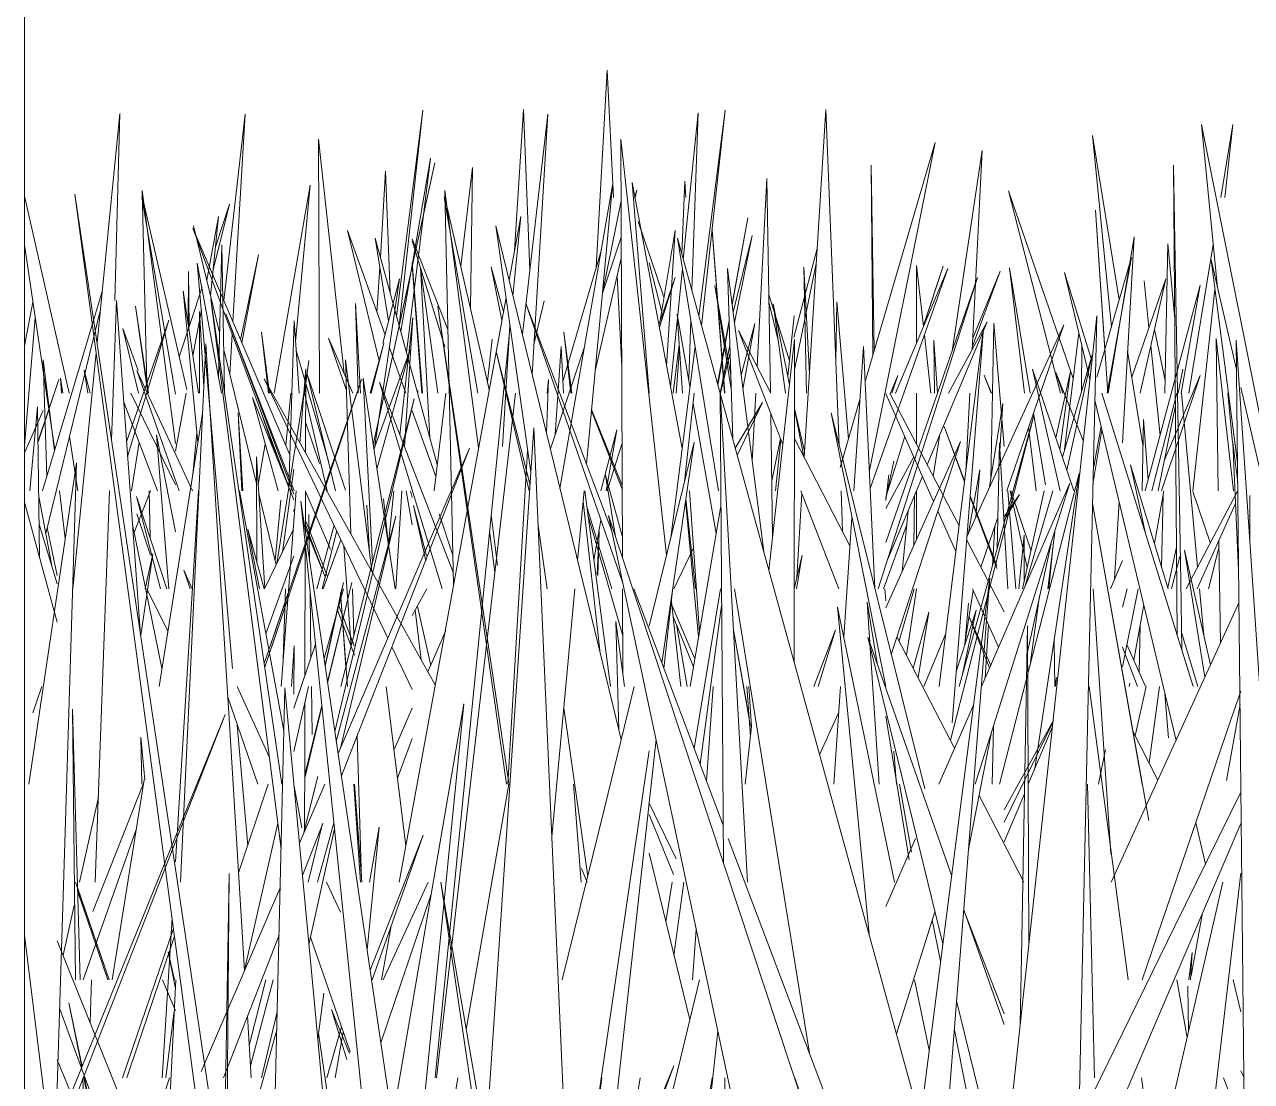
# Model space of a CAD drawing. Header units: millimetres. Extents: x -9575 to 27274, y -4387 to 11354.
# Drawn here: x -5840.67 to -5806.06, y 3088.51 to 3118.33 of the extents above; entities that cross this region are included whole.
import ezdxf

# ---------------------------------------------------------------- set-up
doc = ezdxf.new("R2010")
doc.units = ezdxf.units.MM
doc.layers.add('A-FLOR-HRAL', color=11, linetype='Continuous', lineweight=9)
doc.layers.add('G-IMPT', color=8, linetype='Continuous', lineweight=9)

# ---------------------------------------------------------------- blocks, each defined once
blk = doc.blocks.new('Railing - 2_ x 1_2_-V4-North')
at = {"layer": 'A-FLOR-HRAL'}
blk.add_line((-7466.268, 3048), (-7466.268, 3933.825), dxfattribs=at)
blk = doc.blocks.new('Railing - Railing-380087-North')
blk.add_blockref('Railing - 2_ x 1_2_-V4-North', (1625.6, 0))
blk = doc.blocks.new('Grass Array - 25_dwg-V15-North')
at = {"layer": 'G-IMPT'}
for p, q in [((-5807.018, 3110.904), (-5807.468, 3115.506)), ((-5805.399, 3105.172), (-5807.468, 3115.506)), ((-5813.652, 3114.772), (-5814.502, 3109.114)), ((-5813.652, 3114.772), (-5813.94, 3109.148)), ((-5830.832, 3106.473), (-5829.094, 3114.423)), ((-5830.83, 3106.46), (-5829.094, 3114.423)), ((-5828.034, 3114.294), (-5828.364, 3111.506)), ((-5828.364, 3111.506), (-5828.034, 3114.294)), ((-5828.034, 3114.294), (-5828.091, 3110.327)), ((-5823.526, 3113.874), (-5823.049, 3107.931)), ((-5823.526, 3113.874), (-5822.121, 3106.366)), ((-5822.121, 3106.366), (-5823.526, 3113.874)), ((-5820.004, 3108.685), (-5819.726, 3113.982)), ((-5819.63, 3107.96), (-5819.726, 3113.982)), ((-5823.463, 3113.449), (-5823.395, 3113.654)), ((-5823.442, 3113.449), (-5823.395, 3113.654)), ((-5820.71, 3110.445), (-5820.27, 3112.875)), ((-5820.707, 3110.417), (-5820.27, 3112.875)), ((-5833.185, 3106.192), (-5835.923, 3112.581)), ((-5833.214, 3105.29), (-5835.923, 3112.581)), ((-5830.499, 3109.569), (-5831.559, 3112.52)), ((-5830.676, 3108.876), (-5831.559, 3112.52)), ((-5824.365, 3110.752), (-5823.839, 3112.327)), ((-5810.102, 3107.931), (-5809.367, 3112.334)), ((-5809.699, 3106.524), (-5809.367, 3112.334)), ((-5824.57, 3108.555), (-5823.836, 3111.738)), ((-5820.693, 3106.642), (-5820.838, 3111.444)), ((-5819.817, 3103.458), (-5820.838, 3111.444)), ((-5818.529, 3108.473), (-5818.687, 3111.48)), ((-5818.607, 3107.931), (-5818.687, 3111.48)), ((-5816.815, 3105.238), (-5814.623, 3111.447)), ((-5816.101, 3107.931), (-5814.623, 3111.447)), ((-5815.505, 3109.348), (-5815.505, 3111.53)), ((-5815.311, 3109.81), (-5815.505, 3111.53)), ((-5806.452, 3105.964), (-5807.2, 3111.686)), ((-5806.48, 3108.599), (-5807.2, 3111.686)), ((-5830.797, 3106.38), (-5830.095, 3111.155)), ((-5830.557, 3109.342), (-5830.095, 3111.155)), ((-5840.165, 3105.172), (-5838.48, 3110.795)), ((-5836.191, 3110.812), (-5835.778, 3106.536)), ((-5836.191, 3110.812), (-5835.76, 3107.931)), ((-5821.194, 3110.962), (-5820.736, 3108.041)), ((-5821.194, 3110.962), (-5820.747, 3108.433)), ((-5820.747, 3108.433), (-5821.194, 3110.962)), ((-5831.333, 3110.455), (-5831.259, 3107.931)), ((-5831.333, 3110.455), (-5831.19, 3107.931)), ((-5819.547, 3110.444), (-5819.203, 3107.931)), ((-5819.547, 3110.444), (-5819.091, 3108.163)), ((-5819.091, 3108.163), (-5819.547, 3110.444)), ((-5817.782, 3108.816), (-5817.752, 3110.508)), ((-5817.428, 3106.635), (-5817.752, 3110.508)), ((-5840.068, 3103.965), (-5838.533, 3110.254)), ((-5835.612, 3108.111), (-5835.728, 3110.234)), ((-5835.728, 3107.931), (-5835.728, 3110.234)), ((-5833.069, 3105.075), (-5834.992, 3110.168)), ((-5833.058, 3105.172), (-5834.992, 3110.168)), ((-5833.215, 3105.274), (-5833.062, 3109.972)), ((-5832.923, 3107.931), (-5833.062, 3109.972)), ((-5830.077, 3106.751), (-5829.719, 3110.066)), ((-5829.946, 3106.413), (-5829.719, 3110.066)), ((-5821.119, 3108.188), (-5820.794, 3109.982)), ((-5837.456, 3107.931), (-5837.896, 3109.756)), ((-5837.46, 3108.563), (-5837.896, 3109.756)), ((-5821.109, 3108.153), (-5820.793, 3109.934)), ((-5815.203, 3105.906), (-5813.51, 3109.937)), ((-5814.602, 3107.931), (-5813.51, 3109.937)), ((-5831.587, 3108.003), (-5832.097, 3109.475)), ((-5831.407, 3107.931), (-5832.097, 3109.475)), ((-5830.919, 3107.931), (-5830.533, 3109.342)), ((-5830.887, 3107.931), (-5830.533, 3109.342)), ((-5815.1, 3107.931), (-5815.285, 3109.574)), ((-5832.098, 3106.009), (-5833.005, 3109.131)), ((-5830.812, 3106.341), (-5829.786, 3109.15)), ((-5830.727, 3105.786), (-5829.786, 3109.15)), ((-5829.91, 3107.931), (-5830.378, 3109.232)), ((-5825.836, 3106.354), (-5824.872, 3109.237)), ((-5811.391, 3106.123), (-5810.557, 3109.014)), ((-5811.265, 3105.754), (-5810.557, 3109.014)), ((-5811.458, 3105.172), (-5812.239, 3108.605)), ((-5811.066, 3105.172), (-5812.239, 3108.605)), ((-5831.892, 3105.172), (-5832.7, 3108.462)), ((-5831.615, 3105.192), (-5832.7, 3108.462)), ((-5836.407, 3105.341), (-5837.665, 3107.931)), ((-5832.135, 3105.172), (-5832.768, 3107.931)), ((-5828.787, 3107.931), (-5829.113, 3105.172)), ((-5829.113, 3105.172), (-5828.787, 3107.931)), ((-5820.145, 3106.019), (-5820.044, 3107.931)), ((-5815.024, 3104.873), (-5816.375, 3107.905)), ((-5814.306, 3104.19), (-5816.262, 3107.931)), ((-5815.506, 3106.485), (-5815.506, 3107.931)), ((-5814.002, 3107.931), (-5814.115, 3105.731)), ((-5806.591, 3106.539), (-5806.727, 3107.931)), ((-5805.68, 3105.172), (-5806.361, 3108.089)), ((-5836.914, 3105.172), (-5837.867, 3107.672)), ((-5833.512, 3105.172), (-5834.24, 3107.802)), ((-5833.069, 3104.915), (-5834.24, 3107.802)), ((-5840.668, 3106.241), (-5840.146, 3107.436)), ((-5840.519, 3105.172), (-5840.299, 3107.545)), ((-5840.247, 3103.307), (-5840.299, 3107.545)), ((-5829.065, 3105.578), (-5829.731, 3107.433)), ((-5819.565, 3103.889), (-5819.62, 3107.361)), ((-5818.951, 3107.463), (-5818.686, 3106.138)), ((-5818.686, 3106.138), (-5818.951, 3107.463)), ((-5824.409, 3105.172), (-5823.961, 3106.895)), ((-5824.263, 3105.172), (-5823.961, 3106.895)), ((-5814.149, 3105.451), (-5814.729, 3106.988)), ((-5814.152, 3105.43), (-5814.729, 3106.988)), ((-5810.531, 3105.363), (-5810.276, 3106.886)), ((-5809.14, 3105.172), (-5809.107, 3107.183)), ((-5809.107, 3107.183), (-5808.973, 3105.474)), ((-5814.862, 3106.719), (-5815.033, 3105.58)), ((-5813.233, 3103.537), (-5813.17, 3106.529)), ((-5812.933, 3102.413), (-5813.17, 3106.529)), ((-5806.421, 3102.938), (-5806.582, 3106.539)), ((-5806.447, 3105.409), (-5806.582, 3106.539)), ((-5833.892, 3102.419), (-5834.123, 3106.132)), ((-5834.111, 3103.144), (-5834.123, 3106.132)), ((-5816.375, 3104.674), (-5815.583, 3106.128)), ((-5824.284, 3105.614), (-5823.996, 3103.88)), ((-5824.284, 3105.614), (-5823.806, 3103.902)), ((-5816.375, 3104.896), (-5816.284, 3105.622)), ((-5816.327, 3103.23), (-5815.34, 3105.581)), ((-5813.168, 3096.895), (-5810.917, 3105.661)), ((-5812.166, 3097.341), (-5810.917, 3105.661)), ((-5832.041, 3103.521), (-5832.732, 3105.134)), ((-5830.406, 3103.694), (-5830.247, 3105.172)), ((-5830.195, 3102.413), (-5830.023, 3105.172)), ((-5829.731, 3104.982), (-5829.777, 3105.172)), ((-5815.507, 3103.799), (-5815.507, 3105.184)), ((-5812.439, 3102.489), (-5811.666, 3105.172)), ((-5840.268, 3105.014), (-5839.885, 3103.012)), ((-5815.564, 3105.046), (-5815.586, 3103.624)), ((-5813.245, 3102.985), (-5813.994, 3105.004)), ((-5813.244, 3103.053), (-5813.991, 3105.033)), ((-5809.918, 3102.689), (-5809.794, 3104.865)), ((-5831.012, 3104.765), (-5830.935, 3103.401)), ((-5829.347, 3103.197), (-5829.697, 3104.757)), ((-5829.33, 3103.335), (-5829.697, 3104.757)), ((-5815.744, 3104.62), (-5815.914, 3102.896)), ((-5814.396, 3103.462), (-5814.904, 3104.601)), ((-5840.259, 3104.237), (-5839.745, 3102.552)), ((-5839.745, 3102.552), (-5840.259, 3104.237)), ((-5839.745, 3102.786), (-5840.026, 3104.135)), ((-5833.913, 3102.413), (-5834.368, 3104.093)), ((-5834.04, 3102.413), (-5834.368, 3104.093)), ((-5832.274, 3102.968), (-5832.746, 3104.218)), ((-5832.2, 3102.77), (-5832.746, 3104.118)), ((-5832.121, 3102.751), (-5832.721, 3104.301)), ((-5832.426, 3102.413), (-5831.938, 3104.2)), ((-5824.606, 3103.217), (-5824.408, 3104.349)), ((-5832.272, 3102.413), (-5831.863, 3104.043)), ((-5832.245, 3102.413), (-5831.742, 3103.79)), ((-5813.037, 3101.763), (-5814.092, 3103.78)), ((-5812.397, 3100.54), (-5811.713, 3103.689)), ((-5811.775, 3102.413), (-5811.663, 3103.571)), ((-5807.21, 3100.267), (-5807.947, 3103.501)), ((-5807.37, 3099.916), (-5807.947, 3103.501)), ((-5833.373, 3100.42), (-5833.308, 3102.413)), ((-5832.22, 3100.44), (-5831.669, 3102.413)), ((-5832.192, 3100.251), (-5831.719, 3102.413)), ((-5831.675, 3102.583), (-5832.188, 3100.228)), ((-5815.79, 3100.541), (-5815.509, 3102.413)), ((-5813.193, 3100.759), (-5813.929, 3102.413)), ((-5831.358, 3100.54), (-5831.837, 3101.81)), ((-5831.366, 3100.797), (-5831.804, 3101.93)), ((-5815.163, 3101.746), (-5815.601, 3100.175)), ((-5815.46, 3099.903), (-5815.163, 3101.746)), ((-5814.387, 3100.081), (-5813.82, 3101.811)), ((-5814.219, 3099.965), (-5813.82, 3101.811)), ((-5809.222, 3100.052), (-5809.201, 3101.38)), ((-5811.609, 3099.657), (-5811.627, 3100.929)), ((-5820.234, 3099.654), (-5820.165, 3098.522)), ((-5811.61, 3099.654), (-5811.563, 3099.903)), ((-5811.586, 3099.654), (-5811.563, 3099.903)), ((-5808.499, 3099.44), (-5808.402, 3098.205)), ((-5813.375, 3096.895), (-5813.34, 3098.527))]:
    blk.add_line(p, q, dxfattribs=at)
blk = doc.blocks.new('Grass Array - 25_dwg-V17-North')
at = {"layer": 'G-IMPT'}
for p, q in [((-6998.499, 3109.825), (-6997.494, 3114.423)), ((-6998.498, 3109.819), (-6997.494, 3114.423)), ((-6989.11, 3110.445), (-6988.67, 3112.875)), ((-6989.107, 3110.417), (-6988.67, 3112.875)), ((-6989.519, 3108.188), (-6989.194, 3109.982)), ((-6989.509, 3108.153), (-6989.193, 3109.934))]:
    blk.add_line(p, q, dxfattribs=at)
blk = doc.blocks.new('Grass Array - Grass Array-440235-North')
for name, p in [('Grass Array - 25_dwg-V15-North', (0, 0)), ('Grass Array - 25_dwg-V17-North', (1168.4, 0))]:
    blk.add_blockref(name, p)
blk = doc.blocks.new('Grass Array - 25_dwg-V20-North')
at = {"layer": 'G-IMPT'}
for p, q in [((-5824.544, 3111.475), (-5824.236, 3117.043)), ((-5824.059, 3113.449), (-5824.236, 3117.043)), ((-5822.086, 3111.702), (-5821.671, 3115.838)), ((-5821.846, 3110.832), (-5821.671, 3115.838)), ((-5810.542, 3115.196), (-5810.011, 3109.787)), ((-5810.542, 3115.196), (-5809.787, 3110.565)), ((-5809.787, 3110.565), (-5810.542, 3115.196)), ((-5830.058, 3109.675), (-5829.218, 3114.557)), ((-5829.893, 3109.075), (-5829.218, 3114.557)), ((-5830.631, 3111.758), (-5830.482, 3114.194)), ((-5830.482, 3114.194), (-5830.357, 3110.762)), ((-5822.125, 3111.845), (-5822.046, 3113.912)), ((-5822.013, 3113.449), (-5822.046, 3113.912)), ((-5839.408, 3107.931), (-5840.662, 3113.449)), ((-5811.444, 3107.931), (-5812.908, 3113.635)), ((-5811.087, 3108.342), (-5812.908, 3113.635)), ((-5835.348, 3111.403), (-5834.887, 3113.261)), ((-5835.283, 3112.057), (-5834.887, 3113.261)), ((-5822.631, 3110.636), (-5823.362, 3112.771)), ((-5822.752, 3109.923), (-5822.315, 3112.515)), ((-5822.556, 3108.692), (-5822.315, 3112.515)), ((-5839.818, 3106.331), (-5840.668, 3112.116)), ((-5828.728, 3109.722), (-5829.731, 3112.281)), ((-5828.817, 3109.231), (-5829.731, 3112.227)), ((-5820.681, 3110.217), (-5820.145, 3112.376)), ((-5820.643, 3109.92), (-5820.145, 3112.376)), ((-5834.575, 3109.435), (-5834.067, 3111.834)), ((-5834.539, 3109.352), (-5834.067, 3111.834)), ((-5818.969, 3109.494), (-5818.31, 3112.005)), ((-5836.056, 3109.913), (-5836.041, 3111.362)), ((-5836.023, 3109.809), (-5836.041, 3111.362)), ((-5830.726, 3110.202), (-5830.648, 3111.485)), ((-5829.233, 3106.678), (-5829.502, 3111.476)), ((-5829.013, 3107.931), (-5829.496, 3111.454)), ((-5827.508, 3111.493), (-5827.202, 3109.992)), ((-5827.508, 3111.493), (-5827.16, 3110.218)), ((-5822.697, 3110.25), (-5823.053, 3111.6)), ((-5822.446, 3108.104), (-5822.111, 3111.446)), ((-5818.95, 3108.584), (-5818.336, 3111.587)), ((-5815.314, 3109.834), (-5814.76, 3111.512)), ((-5815.312, 3109.819), (-5814.76, 3111.512)), ((-5813.936, 3109.221), (-5813.147, 3111.365)), ((-5813.923, 3109.48), (-5813.147, 3111.365)), ((-5823.824, 3108.679), (-5823.951, 3111.242)), ((-5809.431, 3108.381), (-5808.478, 3111.151)), ((-5809.194, 3107.931), (-5808.478, 3111.151)), ((-5808.951, 3109.776), (-5809.088, 3111.098)), ((-5836.303, 3108.956), (-5835.658, 3110.919)), ((-5840.668, 3109.263), (-5840.43, 3110.499)), ((-5826.298, 3109.297), (-5826.015, 3110.537)), ((-5840.668, 3106.444), (-5840.366, 3110.062)), ((-5821.934, 3108.325), (-5821.876, 3109.993)), ((-5820.453, 3108.432), (-5820.065, 3109.889)), ((-5820.403, 3108.038), (-5820.065, 3109.889)), ((-5813.41, 3105.504), (-5813.322, 3109.904)), ((-5813.037, 3106.419), (-5813.322, 3109.904)), ((-5808.492, 3108.287), (-5808.796, 3109.722)), ((-5821.047, 3107.931), (-5820.773, 3109.281)), ((-5821.032, 3107.931), (-5820.767, 3109.07)), ((-5809.551, 3109.114), (-5809.119, 3106.462)), ((-5809.119, 3106.462), (-5809.551, 3109.114)), ((-5808.638, 3106.735), (-5808.898, 3109.261)), ((-5838.882, 3107.931), (-5838.989, 3108.574)), ((-5838.813, 3107.931), (-5838.989, 3108.574)), ((-5825.947, 3106.812), (-5825.884, 3108.316)), ((-5825.926, 3107.931), (-5825.884, 3108.316)), ((-5813.396, 3107.931), (-5813.596, 3108.437)), ((-5813.406, 3107.931), (-5813.596, 3108.437)), ((-5813.444, 3105.287), (-5813.074, 3107.637)), ((-5813.188, 3105.847), (-5813.074, 3107.637)), ((-5824.675, 3107.427), (-5823.811, 3105.224)), ((-5824.671, 3107.47), (-5823.811, 3105.325)), ((-5832.344, 3105.94), (-5832.739, 3107.113)), ((-5837.652, 3105.172), (-5837.439, 3106.547)), ((-5819.59, 3105.456), (-5819.345, 3106.653)), ((-5816.375, 3104.992), (-5815.841, 3106.706)), ((-5816.375, 3104.959), (-5816.148, 3106.01)), ((-5812.71, 3102.413), (-5812.935, 3105.172)), ((-5812.863, 3105.172), (-5812.386, 3103.015)), ((-5812.845, 3105.172), (-5812.279, 3103.499)), ((-5807.22, 3103.711), (-5807.713, 3105.152)), ((-5813.037, 3104.441), (-5812.606, 3105.069)), ((-5813.037, 3104.333), (-5812.606, 3105.069)), ((-5816.442, 3102.413), (-5815.785, 3104.197)), ((-5813.367, 3103.053), (-5813.295, 3104.185)), ((-5824.511, 3102.813), (-5824.457, 3104.028)), ((-5824.492, 3102.788), (-5824.457, 3104.028)), ((-5807.273, 3102.413), (-5806.973, 3103.6)), ((-5816.375, 3102.069), (-5816.4, 3102.413)), ((-5814.132, 3100.93), (-5813.906, 3102.361)), ((-5813.569, 3099.894), (-5813.473, 3101.39))]:
    blk.add_line(p, q, dxfattribs=at)
blk = doc.blocks.new('Grass Array - 25_dwg-V22-North')
at = {"layer": 'G-IMPT'}
for p in [(-5815.314, 3109.834), (-5815.312, 3109.819)]:
    blk.add_line(p, (-5814.76, 3111.512), dxfattribs=at)
blk = doc.blocks.new('Grass Array - Grass Array-V24-North')
for name in ['Grass Array - 25_dwg-V20-North', 'Grass Array - 25_dwg-V22-North']:
    blk.add_blockref(name, (0, 0))
blk = doc.blocks.new('Grass Array - 25_dwg-V29-North')
at = {"layer": 'G-IMPT'}
for p, q in [((-5820.927, 3107.931), (-5821.276, 3112.518)), ((-5820.911, 3107.931), (-5821.274, 3112.531)), ((-5828.729, 3108.424), (-5829.008, 3110.378)), ((-5828.724, 3108.466), (-5829.008, 3110.378))]:
    blk.add_line(p, q, dxfattribs=at)
blk = doc.blocks.new('Grass Array - 25_dwg-V33-North')
at = {"layer": 'G-IMPT'}
for p, q in [((-5820.927, 3107.931), (-5821.276, 3112.518)), ((-5820.911, 3107.931), (-5821.274, 3112.531)), ((-5828.693, 3108.175), (-5829.008, 3110.378)), ((-5828.695, 3108.275), (-5829.008, 3110.378)), ((-5831.298, 3107.931), (-5831.166, 3108.314)), ((-5831.295, 3107.931), (-5831.166, 3108.314)), ((-5832.204, 3105.284), (-5831.561, 3107.162)), ((-5832.191, 3105.261), (-5831.56, 3107.141)), ((-5832.123, 3099.784), (-5831.438, 3102.586)), ((-5832.118, 3099.756), (-5831.438, 3102.586)), ((-5833.776, 3100.692), (-5833.227, 3102.295)), ((-5833.758, 3100.594), (-5833.239, 3102.139))]:
    blk.add_line(p, q, dxfattribs=at)
blk = doc.blocks.new('Grass Array - 25_dwg-V35-North')
at = {"layer": 'G-IMPT'}
for p, q in [((-6989.327, 3107.931), (-6989.676, 3112.518)), ((-6989.311, 3107.931), (-6989.674, 3112.531)), ((-6997.093, 3108.175), (-6997.408, 3110.378)), ((-6997.095, 3108.275), (-6997.408, 3110.378)), ((-6999.698, 3107.931), (-6999.566, 3108.314)), ((-6999.695, 3107.931), (-6999.566, 3108.314)), ((-7000.604, 3105.284), (-6999.961, 3107.162)), ((-7000.591, 3105.261), (-6999.96, 3107.141)), ((-6999.857, 3100.789), (-7000.058, 3103.613)), ((-6999.856, 3100.793), (-7000.058, 3103.612)), ((-7000.523, 3099.784), (-6999.838, 3102.586)), ((-7000.518, 3099.756), (-6999.838, 3102.586)), ((-7002.176, 3100.692), (-7001.627, 3102.295)), ((-7002.158, 3100.594), (-7001.639, 3102.139))]:
    blk.add_line(p, q, dxfattribs=at)
blk = doc.blocks.new('Grass Array - Grass Array-440908-North')
for name, p in [('Grass Array - 25_dwg-V33-North', (0, 0)), ('Grass Array - 25_dwg-V35-North', (1168.4, 0)), ('Grass Array - 25_dwg-V35-North', (1168.4, 0)), ('Grass Array - 25_dwg-V29-North', (0, 0))]:
    blk.add_blockref(name, p)
blk = doc.blocks.new('Grass Array - 25_dwg-V39-North')
at = {"layer": 'G-IMPT'}
for p, q in [((-5810.194, 3109.15), (-5810.459, 3113.087)), ((-5810.192, 3109.159), (-5810.459, 3113.087)), ((-5829.457, 3107.931), (-5829.677, 3110.827)), ((-5829.441, 3107.931), (-5829.673, 3110.863)), ((-5837.274, 3108.531), (-5837.538, 3110.378)), ((-5837.267, 3108.557), (-5837.538, 3110.378))]:
    blk.add_line(p, q, dxfattribs=at)
blk = doc.blocks.new('Grass Array - 25_dwg-V43-North')
at = {"layer": 'G-IMPT'}
for p, q in [((-5810.194, 3109.15), (-5810.459, 3113.087)), ((-5810.192, 3109.159), (-5810.459, 3113.087)), ((-5829.441, 3107.931), (-5829.731, 3111.605)), ((-5829.457, 3107.931), (-5829.731, 3111.538)), ((-5837.223, 3108.175), (-5837.538, 3110.378)), ((-5837.225, 3108.275), (-5837.538, 3110.378))]:
    blk.add_line(p, q, dxfattribs=at)
blk = doc.blocks.new('Grass Array - 25_dwg-V45-North')
at = {"layer": 'G-IMPT'}
for p, q in [((-5830.174, 3110.098), (-5829.433, 3115.907)), ((-5830.101, 3109.832), (-5829.433, 3115.907)), ((-5826.843, 3111.956), (-5826.596, 3115.928)), ((-5826.416, 3111.41), (-5826.596, 3115.928)), ((-5835.047, 3110.536), (-5834.44, 3115.8)), ((-5834.79, 3109.937), (-5834.44, 3115.8)), ((-5806.919, 3113.449), (-5806.582, 3115.504)), ((-5806.807, 3113.449), (-5806.582, 3115.504)), ((-5832.352, 3107.931), (-5832.38, 3115.093)), ((-5831.654, 3108.484), (-5832.38, 3115.093)), ((-5816.743, 3108.979), (-5816.787, 3114.36)), ((-5816.697, 3109.139), (-5816.787, 3114.36)), ((-5833.628, 3107.931), (-5832.612, 3113.798)), ((-5833.022, 3109.387), (-5832.612, 3113.798)), ((-5836.407, 3107.902), (-5837.36, 3113.449)), ((-5837.223, 3108.188), (-5837.347, 3113.642)), ((-5836.407, 3106.512), (-5837.347, 3113.642)), ((-5836.089, 3108.035), (-5837.345, 3113.449)), ((-5824.364, 3110.755), (-5823.843, 3113.358)), ((-5810.112, 3107.931), (-5810.459, 3113.087)), ((-5810.108, 3107.931), (-5810.459, 3113.087)), ((-5835.527, 3111.113), (-5835.199, 3112.908)), ((-5835.421, 3110.677), (-5835.199, 3112.908)), ((-5835.167, 3109.638), (-5835.901, 3112.648)), ((-5829.025, 3105.92), (-5830.779, 3112.297)), ((-5830.4, 3109.958), (-5830.779, 3112.297)), ((-5808.498, 3107.931), (-5808.417, 3112.144)), ((-5808.222, 3110.029), (-5808.417, 3112.144)), ((-5807.823, 3107.931), (-5807.137, 3112.121)), ((-5825.484, 3108.258), (-5824.397, 3111.978)), ((-5810.417, 3108.377), (-5809.443, 3111.761)), ((-5810.133, 3107.931), (-5809.443, 3111.761)), ((-5829.441, 3107.931), (-5829.731, 3111.605)), ((-5829.457, 3107.931), (-5829.731, 3111.538)), ((-5812.885, 3111.468), (-5812.46, 3107.931)), ((-5812.885, 3111.468), (-5812.3, 3107.931)), ((-5812.3, 3107.931), (-5812.885, 3111.468)), ((-5822.774, 3109.858), (-5822.313, 3111.189)), ((-5822.761, 3109.787), (-5822.313, 3111.189)), ((-5819.673, 3110.709), (-5819.092, 3108.843)), ((-5819.092, 3108.843), (-5819.673, 3110.709)), ((-5807.711, 3105.172), (-5807.091, 3110.849)), ((-5837.188, 3107.931), (-5837.538, 3110.378)), ((-5837.174, 3107.931), (-5837.538, 3110.378)), ((-5819.67, 3110.506), (-5819.401, 3109.376)), ((-5835.917, 3108.979), (-5835.68, 3110.276)), ((-5819.139, 3108.405), (-5818.955, 3110.111)), ((-5833.789, 3107.931), (-5833.984, 3109.653)), ((-5833.758, 3107.931), (-5833.984, 3109.653)), ((-5827.186, 3106.427), (-5826.975, 3109.83)), ((-5814.083, 3103.891), (-5811.353, 3109.86)), ((-5812.957, 3105.172), (-5811.353, 3109.86)), ((-5811.33, 3106.336), (-5810.931, 3109.632)), ((-5834.879, 3108.455), (-5834.811, 3109.588)), ((-5827.611, 3108.257), (-5827.479, 3109.45)), ((-5822.371, 3107.931), (-5822.201, 3109.301)), ((-5815.003, 3107.931), (-5815.019, 3109.423)), ((-5814.917, 3107.931), (-5815.019, 3109.423)), ((-5810.856, 3107.978), (-5810.848, 3109.281)), ((-5806.565, 3105.172), (-5807.059, 3109.47)), ((-5806.996, 3105.172), (-5807.059, 3109.47)), ((-5834.12, 3105.345), (-5835.049, 3109.153)), ((-5825.7, 3106.762), (-5825.53, 3109.247)), ((-5825.469, 3107.931), (-5825.53, 3109.247)), ((-5822.29, 3107.931), (-5822.192, 3109.166)), ((-5839.825, 3106.306), (-5840.143, 3108.872)), ((-5840.042, 3105.581), (-5840.143, 3108.872)), ((-5840.287, 3106.588), (-5839.696, 3108.314)), ((-5840.287, 3106.555), (-5839.696, 3108.314)), ((-5839.649, 3108.35), (-5839.628, 3107.931)), ((-5839.649, 3108.35), (-5839.585, 3107.931)), ((-5816.245, 3107.931), (-5816.036, 3108.429)), ((-5816.203, 3107.931), (-5816.036, 3108.429)), ((-5811.577, 3106.667), (-5811.162, 3108.541)), ((-5810.805, 3106.596), (-5811.575, 3108.512)), ((-5811.377, 3107.931), (-5811.575, 3108.512)), ((-5811.465, 3106.34), (-5811.162, 3108.541)), ((-5836.407, 3106.294), (-5836.108, 3107.931)), ((-5833.296, 3106.45), (-5833.158, 3107.931)), ((-5829.572, 3107.931), (-5829.576, 3107.999)), ((-5829.576, 3107.931), (-5829.576, 3107.999)), ((-5807.577, 3103.03), (-5808.029, 3107.931)), ((-5833.522, 3106.03), (-5833.992, 3107.383)), ((-5818.951, 3107.494), (-5818.665, 3106.293)), ((-5812.206, 3107.367), (-5811.871, 3105.34)), ((-5811.871, 3105.34), (-5812.206, 3107.367)), ((-5812.344, 3106.965), (-5812.128, 3105.172)), ((-5810.507, 3105.855), (-5810.302, 3106.994)), ((-5839.398, 3106.71), (-5839.163, 3105.172)), ((-5835.922, 3105.633), (-5835.805, 3106.812)), ((-5819.489, 3105.172), (-5819.332, 3106.62)), ((-5834.074, 3105.355), (-5833.877, 3106.491)), ((-5824.237, 3105.172), (-5823.816, 3106.488)), ((-5813.721, 3105.761), (-5814.04, 3103.984)), ((-5814.04, 3103.984), (-5813.721, 3105.761)), ((-5813.721, 3105.761), (-5813.833, 3104.436)), ((-5839.518, 3103.831), (-5839.684, 3105.172)), ((-5837.576, 3103.995), (-5837.115, 3105.172)), ((-5837.125, 3103.851), (-5837.155, 3105.172)), ((-5829.902, 3105.172), (-5829.731, 3104.216)), ((-5829.731, 3104.216), (-5829.902, 3105.172)), ((-5812.519, 3102.413), (-5811.908, 3105.172)), ((-5807.901, 3102.413), (-5806.457, 3105.165)), ((-5833.568, 3103.085), (-5834.058, 3105.092)), ((-5833.598, 3103.205), (-5833.439, 3104.908)), ((-5830.545, 3104.944), (-5830.423, 3103.804)), ((-5808.594, 3103.025), (-5808.554, 3105.044)), ((-5807.589, 3102.413), (-5806.505, 3104.815)), ((-5837.5, 3104.524), (-5837.114, 3103.357)), ((-5813.693, 3103.019), (-5813.215, 3104.419)), ((-5812.473, 3103.92), (-5812.625, 3102.413)), ((-5812.625, 3102.413), (-5812.473, 3103.92)), ((-5812.473, 3103.92), (-5812.475, 3102.614)), ((-5811.804, 3102.413), (-5811.61, 3104.016)), ((-5806.933, 3100.873), (-5806.975, 3103.772)), ((-5808.315, 3102.413), (-5808.078, 3103.321)), ((-5807.399, 3101.098), (-5807.52, 3102.413)), ((-5812.292, 3100.34), (-5812.035, 3102.209)), ((-5814.04, 3102.005), (-5814.14, 3100.834)), ((-5813.415, 3100.247), (-5814.035, 3101.64)), ((-5813.446, 3100.177), (-5814.035, 3101.64))]:
    blk.add_line(p, q, dxfattribs=at)
blk = doc.blocks.new('Grass Array - Grass Array-V47-North')
for name in ['Grass Array - 25_dwg-V45-North', 'Grass Array - 25_dwg-V39-North', 'Grass Array - 25_dwg-V39-North', 'Grass Array - 25_dwg-V43-North']:
    blk.add_blockref(name, (0, 0))
blk = doc.blocks.new('Grass Array - 25_dwg-V50-North')
at = {"layer": 'G-IMPT'}
for p, q in [((-5821.644, 3110.098), (-5820.903, 3115.907)), ((-5821.571, 3109.832), (-5820.903, 3115.907)), ((-5818.676, 3106.117), (-5818.066, 3115.928)), ((-5817.688, 3106.442), (-5818.066, 3115.928)), ((-5838.623, 3109.345), (-5837.984, 3115.818)), ((-5838.12, 3110.54), (-5837.984, 3115.818)), ((-5826.625, 3109.591), (-5825.91, 3115.8)), ((-5826.348, 3108.455), (-5825.91, 3115.8)), ((-5823.803, 3103.297), (-5823.85, 3115.093)), ((-5822.562, 3103.36), (-5823.85, 3115.093)), ((-5816.954, 3108.258), (-5814.983, 3115.003)), ((-5816.838, 3105.744), (-5814.983, 3115.003)), ((-5808.15, 3101.101), (-5808.257, 3114.36)), ((-5808.054, 3102.621), (-5808.257, 3114.36)), ((-5825.564, 3105.241), (-5824.082, 3113.798)), ((-5824.814, 3105.925), (-5824.082, 3113.798)), ((-5835.116, 3085.859), (-5839.25, 3113.544)), ((-5837.698, 3101.988), (-5839.25, 3113.544)), ((-5827.882, 3107.931), (-5828.83, 3113.449)), ((-5828.565, 3102.532), (-5828.817, 3113.642)), ((-5827.861, 3106.385), (-5828.817, 3113.642)), ((-5827.559, 3108.035), (-5828.815, 3113.449)), ((-5826.997, 3111.113), (-5826.669, 3112.908)), ((-5826.891, 3110.677), (-5826.669, 3112.908)), ((-5826.391, 3105.698), (-5827.371, 3112.648)), ((-5824.584, 3101.223), (-5827.371, 3112.648)), ((-5820.927, 3107.931), (-5821.276, 3112.518)), ((-5820.911, 3107.931), (-5821.274, 3112.531)), ((-5835.198, 3108.376), (-5835.107, 3112.109)), ((-5835.025, 3107.931), (-5835.107, 3112.109)), ((-5815.404, 3087.418), (-5822.249, 3112.297)), ((-5821.094, 3105.172), (-5822.249, 3112.297)), ((-5834.804, 3100.158), (-5835.794, 3111.598)), ((-5835.116, 3107.931), (-5835.794, 3111.598)), ((-5816.589, 3102.413), (-5813.783, 3111.189)), ((-5816.375, 3103.714), (-5813.783, 3111.189)), ((-5811.336, 3111.328), (-5810.618, 3108.32)), ((-5811.336, 3111.328), (-5810.562, 3108.843)), ((-5810.562, 3108.843), (-5811.336, 3111.328)), ((-5809.054, 3105.172), (-5807.508, 3110.977)), ((-5808.045, 3107.931), (-5807.508, 3110.977)), ((-5838.215, 3106.61), (-5838.07, 3110.54)), ((-5837.411, 3101.229), (-5838.07, 3110.54)), ((-5833.407, 3096.895), (-5835.415, 3110.579)), ((-5835.415, 3110.579), (-5833.965, 3099.253)), ((-5833.431, 3095.064), (-5835.415, 3110.579)), ((-5827.077, 3096.895), (-5829.008, 3110.378)), ((-5827.381, 3099.455), (-5829.008, 3110.378)), ((-5828.768, 3101.419), (-5827.086, 3110.624)), ((-5824.101, 3104.039), (-5826.528, 3110.453)), ((-5823.789, 3102.567), (-5826.528, 3110.453)), ((-5837.788, 3106.555), (-5836.599, 3109.991)), ((-5837.759, 3106.144), (-5836.599, 3109.991)), ((-5822.261, 3110.16), (-5822.105, 3107.931)), ((-5822.261, 3110.16), (-5821.897, 3108.118)), ((-5821.897, 3108.118), (-5822.261, 3110.16)), ((-5813.343, 3083.1), (-5810.425, 3110.111)), ((-5810.674, 3098.92), (-5810.425, 3110.111)), ((-5829.084, 3088.618), (-5826.974, 3109.834)), ((-5825.259, 3107.931), (-5825.454, 3109.653)), ((-5825.227, 3107.931), (-5825.454, 3109.653)), ((-5819.278, 3106.48), (-5820.526, 3109.692)), ((-5819.614, 3107.931), (-5820.526, 3109.692)), ((-5814.869, 3099.654), (-5813.614, 3109.76)), ((-5814.502, 3098.632), (-5813.614, 3109.76)), ((-5836.273, 3094.136), (-5835.555, 3109.323)), ((-5834.88, 3098.437), (-5835.555, 3109.323)), ((-5819.671, 3102.927), (-5818.949, 3109.45)), ((-5818.961, 3100.347), (-5818.949, 3109.45)), ((-5806.079, 3070.318), (-5806.489, 3109.423)), ((-5805.734, 3098.359), (-5806.489, 3109.423)), ((-5839.176, 3103.742), (-5838.65, 3109.075)), ((-5826.409, 3105.332), (-5827.353, 3109.063)), ((-5826.438, 3105.172), (-5827.353, 3109.063)), ((-5822.442, 3103.85), (-5821.754, 3109.241)), ((-5817.278, 3105.172), (-5817, 3109.247)), ((-5816.685, 3102.418), (-5817, 3109.247)), ((-5832.735, 3108.618), (-5832.898, 3106.526)), ((-5832.771, 3107.931), (-5832.644, 3108.846)), ((-5832.735, 3108.618), (-5832.741, 3106.245)), ((-5830.873, 3102.902), (-5831.613, 3108.872)), ((-5831.462, 3103.957), (-5831.613, 3108.872)), ((-5808.131, 3107.931), (-5807.994, 3108.609)), ((-5836.304, 3105.172), (-5837.505, 3108.563)), ((-5835.932, 3105.172), (-5837.505, 3108.563)), ((-5833.908, 3100.307), (-5831.166, 3108.314)), ((-5829.083, 3099.697), (-5833.905, 3108.328)), ((-5830.422, 3101.018), (-5833.905, 3108.328)), ((-5833.891, 3100.196), (-5831.166, 3108.314)), ((-5831.119, 3108.35), (-5830.855, 3103.149)), ((-5831.119, 3108.35), (-5830.21, 3102.413)), ((-5830.653, 3108.243), (-5828.883, 3102.413)), ((-5830.653, 3108.243), (-5828.572, 3102.853)), ((-5828.572, 3102.853), (-5830.653, 3108.243)), ((-5808.601, 3105.172), (-5807.505, 3108.429)), ((-5808.52, 3106.015), (-5807.505, 3108.429)), ((-5833.548, 3103.127), (-5832.789, 3107.928)), ((-5827.289, 3103.836), (-5826.817, 3107.931)), ((-5822.055, 3105.426), (-5821.78, 3107.931)), ((-5820.456, 3097.329), (-5821.046, 3107.999)), ((-5820.955, 3094.687), (-5821.046, 3107.999)), ((-5810.278, 3107.931), (-5807.822, 3100.05)), ((-5807.699, 3099.654), (-5810.278, 3107.931)), ((-5808.867, 3105.172), (-5808.166, 3107.931)), ((-5831.915, 3098.383), (-5829.677, 3107.769)), ((-5831.747, 3099.654), (-5829.677, 3107.769)), ((-5821.812, 3107.64), (-5821.157, 3103.966)), ((-5821.157, 3103.966), (-5821.812, 3107.64)), ((-5820.621, 3106.379), (-5819.851, 3107.664)), ((-5820.563, 3106.167), (-5819.851, 3107.664)), ((-5817.663, 3105.831), (-5817.102, 3107.752)), ((-5810.478, 3107.731), (-5808.187, 3098.131)), ((-5808.691, 3105.172), (-5808.202, 3107.582)), ((-5836.874, 3099.654), (-5835.648, 3107.354)), ((-5834.539, 3105.172), (-5834.643, 3107.377)), ((-5834.508, 3105.172), (-5834.643, 3107.377)), ((-5817.919, 3107.369), (-5816.377, 3099.654)), ((-5817.919, 3107.369), (-5815.277, 3096.768)), ((-5814.548, 3098.14), (-5812.194, 3107.302)), ((-5814.305, 3099.654), (-5812.194, 3107.302)), ((-5827.658, 3086.806), (-5826.3, 3106.95)), ((-5825.838, 3096.465), (-5826.3, 3106.95)), ((-5836.596, 3102.413), (-5836.944, 3106.751)), ((-5836.407, 3104.02), (-5836.944, 3106.751)), ((-5823.053, 3101.355), (-5821.78, 3106.55)), ((-5822.692, 3100.316), (-5821.78, 3106.55)), ((-5817.384, 3103.621), (-5818.952, 3106.652)), ((-5816.375, 3101.871), (-5814.264, 3106.561)), ((-5816.222, 3100.559), (-5814.264, 3106.561)), ((-5831.823, 3097.764), (-5828.113, 3106.38)), ((-5831.73, 3097.133), (-5828.113, 3106.38)), ((-5827.039, 3096.895), (-5826.477, 3106.306)), ((-5840.544, 3096.895), (-5839.203, 3105.962)), ((-5839.525, 3095.545), (-5839.203, 3105.962)), ((-5809.469, 3105.907), (-5808.408, 3102.413)), ((-5809.469, 3105.907), (-5809.057, 3104.013)), ((-5833.395, 3103.441), (-5833.069, 3105.784)), ((-5838.674, 3094.136), (-5838.268, 3105.172)), ((-5836.407, 3094.709), (-5835.76, 3105.172)), ((-5833.352, 3098.401), (-5834.605, 3105.172)), ((-5833.003, 3105.172), (-5833.432, 3099.654)), ((-5832.744, 3105.172), (-5832.747, 3103.996)), ((-5825.067, 3103.205), (-5824.884, 3105.172)), ((-5824.137, 3099.654), (-5824.864, 3105.172)), ((-5821.913, 3105.172), (-5821.633, 3101.176)), ((-5817.698, 3102.413), (-5818.769, 3105.172)), ((-5817.591, 3104.021), (-5817.637, 3105.172)), ((-5813.854, 3096.895), (-5811.179, 3105.386)), ((-5813.673, 3099.654), (-5811.179, 3105.386)), ((-5808.794, 3103.685), (-5808.532, 3105.172)), ((-5839.745, 3101.466), (-5840.668, 3104.852)), ((-5836.652, 3102.413), (-5837.508, 3105.017)), ((-5836.829, 3102.413), (-5837.508, 3105.017)), ((-5831.832, 3094.729), (-5832.878, 3104.885)), ((-5829.242, 3080.341), (-5832.878, 3104.885)), ((-5824.427, 3100.581), (-5824.913, 3104.869)), ((-5822.023, 3104.889), (-5821.653, 3101.061)), ((-5822.015, 3104.944), (-5821.745, 3102.413)), ((-5818.886, 3102.732), (-5818.739, 3105.094)), ((-5810.543, 3104.82), (-5808.957, 3095.876)), ((-5809.138, 3096.895), (-5810.543, 3104.82)), ((-5806.101, 3103.736), (-5806.108, 3105.04)), ((-5833.069, 3104.596), (-5833.074, 3104.649)), ((-5833.069, 3104.586), (-5833.074, 3104.649)), ((-5832.627, 3103.19), (-5832.646, 3104.509)), ((-5831.873, 3098.1), (-5830.19, 3104.46)), ((-5831.757, 3097.917), (-5830.19, 3104.46)), ((-5828.97, 3104.524), (-5828.583, 3103.357)), ((-5827.506, 3104.493), (-5827.326, 3103.07)), ((-5824.104, 3102.413), (-5824.801, 3104.697)), ((-5823.795, 3101.08), (-5824.775, 3104.497)), ((-5824.193, 3104.477), (-5814.401, 3058.27)), ((-5824.193, 3104.477), (-5820.921, 3094.585)), ((-5821.893, 3099.654), (-5821.024, 3104.742)), ((-5837.623, 3104.227), (-5836.793, 3100.166)), ((-5836.793, 3100.166), (-5837.623, 3104.227)), ((-5825.928, 3102.413), (-5826.179, 3104.193)), ((-5817.56, 3101.044), (-5817.329, 3104.42)), ((-5839.176, 3103.742), (-5839.307, 3102.413)), ((-5833.895, 3102.413), (-5833.089, 3104.071)), ((-5827.289, 3103.836), (-5829.043, 3088.618)), ((-5827.399, 3102.881), (-5827.551, 3104.036)), ((-5837.392, 3101.097), (-5837.05, 3103.395)), ((-5837.27, 3102.413), (-5837.05, 3103.395)), ((-5832.748, 3103.616), (-5832.757, 3099.973)), ((-5831.457, 3100.789), (-5831.658, 3103.613)), ((-5831.456, 3100.793), (-5831.658, 3103.612)), ((-5822.348, 3102.413), (-5821.8, 3103.565)), ((-5808.17, 3103.586), (-5808.419, 3102.449)), ((-5808.419, 3102.449), (-5808.17, 3103.586)), ((-5833.859, 3101.14), (-5833.069, 3103.334)), ((-5818.963, 3102.413), (-5818.735, 3103.358)), ((-5818.897, 3102.413), (-5818.735, 3103.358)), ((-5810.034, 3102.413), (-5809.699, 3103.21)), ((-5835.995, 3102.413), (-5836.176, 3102.937)), ((-5835.936, 3102.413), (-5836.176, 3102.937)), ((-5816.283, 3080.564), (-5813.442, 3102.713)), ((-5814.19, 3093.145), (-5813.442, 3102.713)), ((-5836.626, 3101.214), (-5837.219, 3102.413)), ((-5832.123, 3099.784), (-5831.438, 3102.586)), ((-5832.118, 3099.756), (-5831.438, 3102.586)), ((-5831.375, 3101.11), (-5831.415, 3102.413)), ((-5829.731, 3101.654), (-5829.32, 3102.413)), ((-5825.792, 3095.416), (-5825.141, 3102.413)), ((-5823.8, 3102.413), (-5823.79, 3099.996)), ((-5820.962, 3095.746), (-5823.485, 3102.413)), ((-5822.392, 3102.365), (-5822.634, 3100.164)), ((-5821.778, 3097.901), (-5821.037, 3102.413)), ((-5820.363, 3100.667), (-5820.646, 3102.413)), ((-5815.997, 3100.941), (-5815.576, 3102.413)), ((-5810.525, 3102.413), (-5810.025, 3094.929)), ((-5809.699, 3100.208), (-5809.251, 3102.413)), ((-5809.699, 3101.894), (-5809.567, 3102.413)), ((-5808.054, 3102.621), (-5808.02, 3100.686)), ((-5832.588, 3100.475), (-5832.615, 3102.328)), ((-5831.752, 3102.307), (-5831.607, 3100.201)), ((-5831.752, 3102.307), (-5831.601, 3100.225)), ((-5831.559, 3099.654), (-5831.752, 3102.307)), ((-5822.155, 3099.654), (-5822.426, 3102.128)), ((-5816.562, 3096.895), (-5816.899, 3102.029)), ((-5816.619, 3100.309), (-5816.899, 3102.029)), ((-5810.013, 3094.136), (-5806.411, 3102.014)), ((-5837.698, 3101.988), (-5835.253, 3083.79)), ((-5829.476, 3100.402), (-5829.646, 3101.811)), ((-5829.208, 3100.25), (-5829.585, 3101.923)), ((-5821.76, 3100.433), (-5822.404, 3101.928)), ((-5821.613, 3097.467), (-5821.004, 3101.929)), ((-5816.847, 3092.664), (-5817.736, 3101.893)), ((-5816.132, 3094.136), (-5817.736, 3101.893)), ((-5809.374, 3100.395), (-5809.099, 3101.955)), ((-5828.768, 3101.419), (-5830.099, 3094.136)), ((-5823.904, 3098.437), (-5823.986, 3101.488)), ((-5823.746, 3099.654), (-5823.986, 3101.488)), ((-5821.798, 3100.21), (-5822.372, 3101.632)), ((-5822.281, 3101.407), (-5821.976, 3099.654)), ((-5812.549, 3092.031), (-5812.378, 3101.366)), ((-5812.335, 3092.431), (-5812.378, 3101.366)), ((-5829.288, 3100.065), (-5828.784, 3101.231)), ((-5824.584, 3101.223), (-5823.836, 3098.16)), ((-5820.673, 3101.252), (-5820.307, 3099.2)), ((-5820.186, 3098.522), (-5820.673, 3101.252)), ((-5818.403, 3099.654), (-5817.791, 3101.254)), ((-5818.283, 3099.654), (-5817.791, 3101.254)), ((-5814.517, 3094.329), (-5816.879, 3101.049)), ((-5814.766, 3092.393), (-5816.879, 3101.049)), ((-5814.431, 3097.914), (-5816.059, 3101.059)), ((-5815.299, 3099.654), (-5814.684, 3101.145)), ((-5808.045, 3101.218), (-5807.57, 3099.654)), ((-5833.141, 3099.654), (-5833.065, 3100.804)), ((-5832.462, 3100.848), (-5833.069, 3099.043)), ((-5833.069, 3099.436), (-5833.065, 3100.804)), ((-5829.731, 3099.568), (-5830.306, 3100.774)), ((-5818.524, 3089.306), (-5820.363, 3100.667)), ((-5809.275, 3099.654), (-5809.699, 3100.759)), ((-5809.045, 3099.654), (-5809.571, 3100.838)), ((-5807.699, 3099.654), (-5807.822, 3100.05)), ((-5840.433, 3098.911), (-5840.176, 3099.654)), ((-5833.764, 3097.671), (-5834.672, 3099.654)), ((-5833.968, 3072.396), (-5833.323, 3099.618)), ((-5832.461, 3090.409), (-5833.323, 3099.618)), ((-5832.656, 3099.654), (-5833.069, 3097.82)), ((-5832.557, 3098.295), (-5832.576, 3099.654)), ((-5830.252, 3097.891), (-5830.47, 3099.654)), ((-5824.311, 3096.222), (-5823.47, 3099.654)), ((-5821.429, 3096.981), (-5821.241, 3099.654)), ((-5820.297, 3099.654), (-5820.19, 3098.244)), ((-5817.844, 3096.895), (-5817.655, 3099.654)), ((-5810.638, 3099.654), (-5809.534, 3091.381)), ((-5809.489, 3099.746), (-5809.505, 3099.654)), ((-5809.031, 3099.654), (-5809.336, 3098.261)), ((-5809.336, 3098.261), (-5809.031, 3099.654)), ((-5808.657, 3099.654), (-5808.949, 3097.498)), ((-5834.09, 3096.895), (-5834.936, 3099.348)), ((-5833.431, 3095.079), (-5833.965, 3099.253)), ((-5827.381, 3099.455), (-5827.004, 3096.925)), ((-5806.646, 3098.686), (-5806.361, 3099.518)), ((-5839.233, 3091.377), (-5839.319, 3099.013)), ((-5839.102, 3091.377), (-5839.319, 3099.013)), ((-5832.764, 3097.159), (-5832.284, 3099.122)), ((-5832.764, 3097.07), (-5832.28, 3099.082)), ((-5832.759, 3099.2), (-5832.762, 3097.791)), ((-5830.291, 3087.424), (-5828.277, 3099.166)), ((-5830.228, 3097.891), (-5829.731, 3099.039)), ((-5829.189, 3090.023), (-5828.277, 3099.166)), ((-5824.783, 3094.297), (-5825.454, 3099.053)), ((-5818.24, 3097.726), (-5817.706, 3098.914)), ((-5814.874, 3096.895), (-5813.902, 3099.129)), ((-5810.674, 3098.92), (-5810.93, 3087.365)), ((-5806.381, 3099.143), (-5806.766, 3097.004)), ((-5806.766, 3097.004), (-5806.381, 3099.143)), ((-5840.296, 3085.859), (-5835.005, 3098.866)), ((-5838.551, 3089.788), (-5835.005, 3098.866)), ((-5834.666, 3098.565), (-5834.372, 3095.168)), ((-5815.714, 3094.764), (-5816.375, 3098.813)), ((-5813.037, 3096.179), (-5811.662, 3098.663)), ((-5813.037, 3095.828), (-5811.665, 3098.638)), ((-5806.646, 3098.686), (-5809.146, 3091.377)), ((-5837.391, 3098.226), (-5837.364, 3096.895)), ((-5837.391, 3098.226), (-5837.279, 3097.022)), ((-5837.279, 3097.022), (-5837.391, 3098.226)), ((-5834.88, 3098.437), (-5834.459, 3091.645)), ((-5831.164, 3094.213), (-5831.288, 3098.263)), ((-5820.159, 3098.522), (-5820.34, 3096.895)), ((-5814.04, 3095.069), (-5813.391, 3098.366)), ((-5812.353, 3096.895), (-5811.68, 3098.497)), ((-5808.7, 3097.007), (-5809.404, 3098.395)), ((-5830.252, 3097.891), (-5829.913, 3095.157)), ((-5830.15, 3097.07), (-5829.731, 3098.19)), ((-5822.854, 3098.158), (-5824.428, 3083.847)), ((-5810.172, 3097.875), (-5810.371, 3096.895)), ((-5832.768, 3095.572), (-5832.762, 3097.791)), ((-5825.209, 3083.1), (-5823.053, 3097.843)), ((-5816.075, 3096.895), (-5816.146, 3097.834)), ((-5820.456, 3097.329), (-5820.279, 3094.136)), ((-5838.745, 3093.309), (-5837.324, 3096.895)), ((-5837.293, 3097.022), (-5838.192, 3091.377)), ((-5833.792, 3096.895), (-5834.63, 3094.402)), ((-5832.846, 3095.664), (-5833.063, 3096.84)), ((-5832.913, 3095.234), (-5832.198, 3096.895)), ((-5832.395, 3097.113), (-5832.793, 3095.549)), ((-5831.378, 3096.895), (-5831.188, 3094.136)), ((-5831.359, 3096.895), (-5831.158, 3094.136)), ((-5831.158, 3094.136), (-5831.359, 3096.895)), ((-5827.01, 3096.895), (-5828.208, 3089.978)), ((-5824.967, 3094.136), (-5825.182, 3096.895)), ((-5815.653, 3094.978), (-5815.984, 3096.895)), ((-5810.688, 3096.895), (-5810.49, 3088.618)), ((-5839.122, 3094.136), (-5838.586, 3096.533)), ((-5812.476, 3094.136), (-5813.742, 3096.583)), ((-5813.037, 3095.268), (-5812.464, 3096.63)), ((-5808.227, 3092.87), (-5806.361, 3096.669)), ((-5825.838, 3096.465), (-5825.384, 3086.155)), ((-5824.311, 3096.222), (-5825.499, 3091.377)), ((-5822.288, 3094.789), (-5823.051, 3096.365)), ((-5833.525, 3095.797), (-5834.459, 3091.649)), ((-5832.256, 3095.789), (-5832.828, 3094.326)), ((-5832.663, 3094.136), (-5832.267, 3095.789)), ((-5832.402, 3094.136), (-5831.942, 3095.804)), ((-5822.36, 3094.351), (-5823.053, 3096.045)), ((-5814.788, 3076.046), (-5806.361, 3095.793)), ((-5807.631, 3095.804), (-5807.355, 3094.646)), ((-5839.525, 3095.545), (-5839.785, 3087.114)), ((-5839.016, 3091.377), (-5837.516, 3095.622)), ((-5832.645, 3092.372), (-5831.925, 3095.635)), ((-5831.002, 3092.222), (-5830.666, 3095.686)), ((-5830.938, 3094.136), (-5830.666, 3095.686)), ((-5830.918, 3091.652), (-5829.427, 3095.461)), ((-5830.86, 3091.377), (-5829.427, 3095.461)), ((-5817.22, 3085.859), (-5820.817, 3095.362)), ((-5815.54, 3095.366), (-5816.375, 3093.447)), ((-5823.053, 3094.95), (-5821.905, 3090.246)), ((-5831.832, 3094.729), (-5830.783, 3084.557)), ((-5824.801, 3094.136), (-5824.955, 3094.52)), ((-5810.031, 3061.666), (-5820.921, 3094.585)), ((-5838.277, 3091.377), (-5839.227, 3094.136)), ((-5835.071, 3084.45), (-5834.892, 3094.374)), ((-5834.971, 3086.323), (-5834.892, 3094.374)), ((-5831.759, 3093.29), (-5832.146, 3094.136)), ((-5830.55, 3091.377), (-5829.282, 3094.136)), ((-5827.062, 3083.366), (-5828.927, 3094.13)), ((-5827.712, 3085.902), (-5828.927, 3094.13)), ((-5822.58, 3093.012), (-5822.396, 3094.136)), ((-5822.068, 3094.136), (-5822.35, 3092.068)), ((-5807.997, 3080.341), (-5806.361, 3094.385)), ((-5807.945, 3089.434), (-5806.866, 3094.136)), ((-5839.176, 3093.988), (-5838.277, 3091.377)), ((-5839.173, 3093.887), (-5838.322, 3091.377)), ((-5835.686, 3088.795), (-5833.457, 3093.971)), ((-5829.199, 3093.793), (-5830.615, 3089.606)), ((-5839.269, 3093.478), (-5839.583, 3092.077)), ((-5836.784, 3088.618), (-5836.506, 3093.116)), ((-5816.074, 3089.853), (-5814.987, 3093.3)), ((-5814.19, 3093.145), (-5815.346, 3078.375)), ((-5815.061, 3093.067), (-5814.828, 3091.904)), ((-5813.037, 3090.116), (-5814.174, 3093.353)), ((-5814.146, 3093.272), (-5813.037, 3090.418)), ((-5807.756, 3091.495), (-5807.437, 3093.272)), ((-5807.756, 3091.495), (-5807.437, 3093.272)), ((-5836.468, 3092.83), (-5837.909, 3088.618)), ((-5830.324, 3092.903), (-5830.603, 3091.377)), ((-5821.724, 3092.794), (-5821.823, 3091.377)), ((-5808.227, 3092.87), (-5815.473, 3078.116)), ((-5840.668, 3092.635), (-5839.943, 3086.727)), ((-5837.082, 3085.859), (-5839.745, 3092.482)), ((-5837.778, 3088.618), (-5836.438, 3092.61)), ((-5833.489, 3092.636), (-5835.06, 3088.618)), ((-5831.483, 3089.345), (-5832.599, 3092.578)), ((-5836.407, 3091.139), (-5836.614, 3092.172)), ((-5836.439, 3091.377), (-5836.614, 3092.172)), ((-5812.549, 3092.031), (-5812.583, 3090.135)), ((-5807.732, 3092.152), (-5807.829, 3091.377)), ((-5807.732, 3092.152), (-5807.777, 3091.377)), ((-5838.819, 3090.179), (-5838.775, 3091.377)), ((-5836.407, 3090.505), (-5836.775, 3091.377)), ((-5836.63, 3086.605), (-5836.404, 3091.377)), ((-5833.857, 3091.377), (-5834.328, 3089.531)), ((-5833.652, 3091.377), (-5834.292, 3088.957)), ((-5821.632, 3091.377), (-5823.634, 3083.1)), ((-5815.151, 3089.392), (-5815.561, 3091.377)), ((-5809.534, 3091.381), (-5809.533, 3091.377)), ((-5807.872, 3089.753), (-5808.16, 3091.377)), ((-5807.872, 3089.753), (-5808.16, 3091.377)), ((-5806.575, 3091.377), (-5806.361, 3090.481)), ((-5832.23, 3091.001), (-5832.397, 3089.718)), ((-5832.397, 3089.718), (-5832.23, 3091.001)), ((-5807.856, 3091.2), (-5807.834, 3089.919)), ((-5839.054, 3088.911), (-5839.418, 3090.734)), ((-5839.045, 3088.933), (-5839.418, 3090.734)), ((-5813.389, 3086.754), (-5814.375, 3090.791)), ((-5837.494, 3084.597), (-5839.678, 3090.581)), ((-5836.685, 3088.618), (-5836.445, 3090.506)), ((-5834.379, 3090.36), (-5834.271, 3088.618)), ((-5833.985, 3088.618), (-5833.54, 3090.475)), ((-5832.461, 3090.409), (-5831.519, 3080.341)), ((-5831.58, 3089.135), (-5832.011, 3090.543)), ((-5831.504, 3089.3), (-5832.011, 3090.543)), ((-5836.09, 3080.754), (-5833.552, 3089.964)), ((-5832.138, 3088.618), (-5831.727, 3090.051)), ((-5831.909, 3088.618), (-5831.681, 3089.916)), ((-5829.189, 3090.023), (-5829.731, 3084.591)), ((-5821.111, 3089.931), (-5822.173, 3080.341)), ((-5814.44, 3089.958), (-5813.675, 3086.129)), ((-5838.551, 3089.788), (-5840.668, 3084.368)), ((-5831.382, 3083.1), (-5832.376, 3089.874)), ((-5807.945, 3089.434), (-5808.766, 3085.859)), ((-5838.884, 3087.031), (-5839.745, 3089.123)), ((-5826.207, 3078.426), (-5822.357, 3088.954)), ((-5825.268, 3081.772), (-5822.357, 3088.954)), ((-5838.986, 3087.278), (-5839.024, 3088.618)), ((-5835.292, 3070.05), (-5838.996, 3088.618)), ((-5837.853, 3083.166), (-5838.98, 3088.618)), ((-5837.311, 3086.428), (-5836.575, 3088.618)), ((-5828.443, 3088.618), (-5829.273, 3083.828)), ((-5825.089, 3083.1), (-5824.385, 3088.618)), ((-5823.754, 3085.859), (-5823.301, 3088.618)), ((-5822.689, 3080.341), (-5821.267, 3088.618)), ((-5820.837, 3077.582), (-5820.913, 3088.618)), ((-5816.375, 3081.226), (-5818.943, 3088.618)), ((-5809.165, 3088.618), (-5805.522, 3061.309)), ((-5806.361, 3087.361), (-5806.851, 3088.618)), ((-5806.262, 3088.618), (-5806.361, 3088.809))]:
    blk.add_line(p, q, dxfattribs=at)
blk = doc.blocks.new('Grass Array - Grass Array-V52-North')
for name, p in [('Grass Array - 25_dwg-V50-North', (0, 0)), ('Grass Array - 25_dwg-V35-North', (1168.4, 0)), ('Grass Array - 25_dwg-V35-North', (1168.4, 0)), ('Grass Array - 25_dwg-V35-North', (1168.4, 0))]:
    blk.add_blockref(name, p)
blk = doc.blocks.new('Grass Array - Grass Array-V53-North')
blk.add_blockref('Grass Array - 25_dwg-V35-North', (1168.4, 0))
blk.add_blockref('Grass Array - 25_dwg-V35-North', (1168.4, 0))
blk.add_blockref('Grass Array - 25_dwg-V35-North', (1168.4, 0))
blk.add_blockref('Grass Array - 25_dwg-V35-North', (1168.4, 0))

msp = doc.modelspace()

# ---------------------------------------------------------------- block references
for name in ['Railing - Railing-380087-North', 'Grass Array - Grass Array-V47-North', 'Grass Array - Grass Array-V52-North', 'Grass Array - Grass Array-440235-North', 'Grass Array - Grass Array-V24-North', 'Grass Array - Grass Array-440908-North', 'Grass Array - Grass Array-V53-North', 'Grass Array - Grass Array-V53-North']:
    msp.add_blockref(name, (0, 0))

doc.saveas('drawing.dxf')
